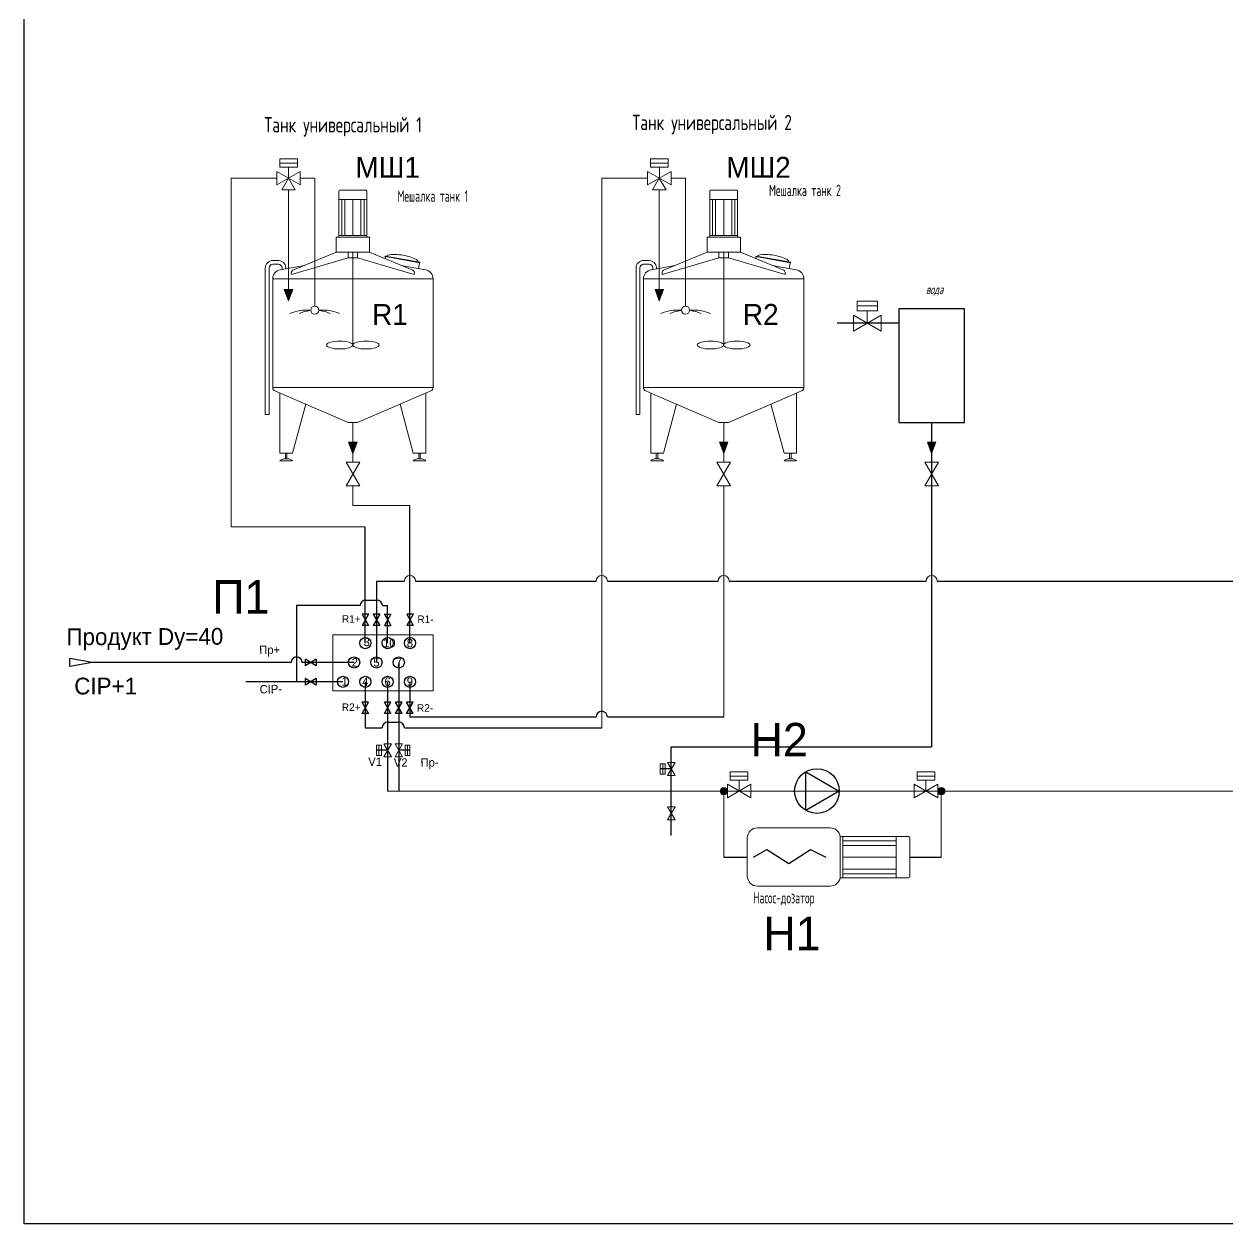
# Model space of a CAD drawing. Header units: millimetres. Extents: x -17002 to 53222, y -9739 to 11750.
# Drawn here: x -6496 to 4288, y -9739 to 1006 of the extents above; entities that cross this region are included whole.
import ezdxf

# ---------------------------------------------------------------- set-up
doc = ezdxf.new("R2010")
doc.units = ezdxf.units.MM
for name, color, linetype in [('CIP 1', 3, 'Continuous'), ('CIP 2', 4, 'Continuous'), ('CIP2', 4, 'Continuous')]:
    doc.layers.add(name, color=color, linetype=linetype)
doc.layers.add('Продукт', color=33, linetype='Continuous', lineweight=30)
doc.styles.add('34', font='gost-uw.shx', dxfattribs={"width": 0.7, "oblique": 15, "height": 3.5})

msp = doc.modelspace()

# ---------------------------------------------------------------- hatches: boundary and pattern name
at = {"lineweight": 13}
for points in [[(-4165.028, -1370.438), (-4088.787, -1370.437), (-4126.911, -1472.037)], [(-843.418, -1370.438), (-767.177, -1370.437), (-805.301, -1472.037)], [(-3588.53, -2739.807), (-3512.289, -2739.806), (-3550.413, -2841.407)], [(-266.92, -2739.759), (-190.68, -2739.758), (-228.803, -2841.359)], [(1595.957, -2739.759), (1672.198, -2739.758), (1634.074, -2841.359)]]:
    msp.add_hatch(color=7, dxfattribs=at).paths.add_polyline_path(points)
h = msp.add_hatch(color=7, dxfattribs=at)
edge = h.paths.add_edge_path()
edge.add_arc((-228.612, -5863.167), 32.675, 180, 185)
edge.add_spline(control_points=[(-261.163, -5866.014), (-239.491, -5866.014), (-217.788, -5866.014), (-196.061, -5866.014)], knot_values=[0.461903869, 0.461903869, 0.461903869, 0.461903869, 0.471493028, 0.471493028, 0.471493028, 0.471493028], degree=3, periodic=0)
edge.add_arc((-228.612, -5863.167), 32.675, 355, 360)
edge.add_arc((-228.612, -5863.167), 32.675, 0, 180)
edge = h.paths.add_edge_path()
edge.add_spline(control_points=[(-196.061, -5866.014), (-217.788, -5866.014), (-239.491, -5866.014), (-261.163, -5866.014)], knot_values=[0.461903869, 0.461903869, 0.461903869, 0.461903869, 0.471493028, 0.471493028, 0.471493028, 0.471493028], degree=3, periodic=0)
edge.add_arc((-228.612, -5863.167), 32.675, 185, 355)
h = msp.add_hatch(color=7, dxfattribs=at)
edge = h.paths.add_edge_path()
edge.add_arc((1720.855, -5863.172), 32.675, 180, 185)
edge.add_spline(control_points=[(1688.304, -5866.02), (1709.976, -5866.02), (1731.679, -5866.02), (1753.406, -5866.02)], knot_values=[0.461903869, 0.461903869, 0.461903869, 0.461903869, 0.471493028, 0.471493028, 0.471493028, 0.471493028], degree=3, periodic=0)
edge.add_arc((1720.855, -5863.172), 32.675, 355, 360)
edge.add_arc((1720.855, -5863.172), 32.675, 0, 180)
edge = h.paths.add_edge_path()
edge.add_spline(control_points=[(1753.406, -5866.02), (1731.679, -5866.02), (1709.976, -5866.02), (1688.304, -5866.02)], knot_values=[0.461903869, 0.461903869, 0.461903869, 0.461903869, 0.471493028, 0.471493028, 0.471493028, 0.471493028], degree=3, periodic=0)
edge.add_arc((1720.855, -5863.172), 32.675, 185, 355)

# ---------------------------------------------------------------- linework, layer by layer
at = {"color": 7, "lineweight": 13}
for p, q in [((-4205.507, -276.465), (-4205.507, -201.928)), ((-4047.589, -201.928), (-4205.507, -201.928)), ((-4047.589, -276.465), (-4047.589, -201.928)), ((-883.897, -276.465), (-883.897, -201.928)), ((-725.979, -201.928), (-883.897, -201.928)), ((-725.979, -276.465), (-725.979, -201.928)), ((-4021.269, -313.37), (-4231.826, -434.935)), ((-4021.269, -434.935), (-4231.826, -313.37)), ((-4231.826, -434.935), (-4231.826, -313.37)), ((-4047.589, -239.197), (-4205.507, -239.197)), ((-4047.589, -276.465), (-4205.507, -276.465)), ((-4126.548, -374.152), (-4126.548, -276.465)), ((-4021.269, -434.935), (-4021.269, -313.37)), ((-699.659, -313.37), (-910.216, -434.935)), ((-699.659, -434.935), (-910.216, -313.37)), ((-910.216, -434.935), (-910.216, -313.37)), ((-725.979, -239.197), (-883.897, -239.197)), ((-725.979, -276.465), (-883.897, -276.465)), ((-804.938, -374.152), (-804.938, -276.465)), ((-699.659, -434.935), (-699.659, -313.37)), ((-4231.826, -374.152), (-4642.146, -374.152)), ((-4642.146, -374.152), (-4642.146, -3495.481)), ((-4187.69, -479.638), (-4126.907, -374.36)), ((-4066.125, -479.638), (-4126.907, -374.36)), ((-3892.047, -374.152), (-4019.879, -374.152)), ((-3892.047, -1519.648), (-3892.047, -374.152)), ((-910.216, -374.152), (-1320.536, -374.152)), ((-1320.536, -374.152), (-1320.536, -3495.481)), ((-866.08, -479.638), (-805.298, -374.36)), ((-744.515, -479.638), (-805.298, -374.36)), ((-570.438, -374.152), (-698.269, -374.152)), ((-570.438, -1519.648), (-570.438, -374.152)), ((-4066.125, -479.638), (-4187.69, -479.638)), ((-4126.907, -1370.437), (-4126.907, -479.638)), ((-3675.08, -489.464), (-3675.08, -903.62)), ((-3668.128, -482.512), (-3432.692, -482.512)), ((-3425.74, -489.464), (-3425.74, -903.62)), ((-744.515, -479.638), (-866.08, -479.638)), ((-805.298, -1370.437), (-805.298, -479.638)), ((-353.47, -489.464), (-353.47, -903.62)), ((-346.518, -482.512), (-111.082, -482.512)), ((-104.13, -489.464), (-104.13, -903.62)), ((-3675.08, -565.625), (-3425.74, -565.625)), ((-3650.146, -886.997), (-3650.146, -565.625)), ((-3622.441, -886.997), (-3622.441, -565.625)), ((-3550.41, -565.625), (-3550.41, -886.997)), ((-3478.378, -886.997), (-3478.378, -565.625)), ((-3450.674, -886.997), (-3450.674, -565.625)), ((-353.47, -565.625), (-104.13, -565.625)), ((-328.536, -886.997), (-328.536, -565.625)), ((-300.832, -886.997), (-300.832, -565.625)), ((-228.8, -565.625), (-228.8, -886.997)), ((-156.768, -886.997), (-156.768, -565.625)), ((-129.064, -886.997), (-129.064, -565.625)), ((-3699.783, -1037.319), (-3699.783, -903.62)), ((-3699.783, -903.62), (-3550.41, -903.62)), ((-3675.08, -886.997), (-3425.74, -886.997)), ((-3401.036, -903.62), (-3550.41, -903.62)), ((-3401.036, -1037.319), (-3401.036, -903.62)), ((-378.173, -1037.319), (-378.173, -903.62)), ((-378.173, -903.62), (-228.8, -903.62)), ((-353.47, -886.997), (-104.13, -886.997)), ((-79.426, -903.62), (-228.8, -903.62)), ((-79.426, -1037.319), (-79.426, -903.62)), ((-4088.071, -1199.446), (-3699.783, -1037.319)), ((-3699.783, -1037.319), (-3592.358, -1037.319)), ((-3592.358, -1037.319), (-3550.41, -1037.319)), ((-3592.358, -1037.319), (-3592.358, -1086.914)), ((-3508.462, -1037.319), (-3550.41, -1037.319)), ((-3550.41, -1037.319), (-3550.41, -1868.329)), ((-3401.036, -1037.319), (-3508.462, -1037.319)), ((-3508.462, -1037.319), (-3508.462, -1086.914)), ((-3012.749, -1199.446), (-3401.036, -1037.319)), ((-3262.746, -1076.175), (-3262.012, -1072.057)), ((-3262.746, -1076.175), (-3258.964, -1076.849)), ((-3258.964, -1076.849), (-3262.249, -1095.269)), ((-3262.012, -1072.057), (-3258.23, -1072.731)), ((-3258.964, -1076.849), (-2950.846, -1131.801)), ((-3258.23, -1072.731), (-2950.111, -1127.683)), ((-766.461, -1199.446), (-378.173, -1037.319)), ((-378.173, -1037.319), (-270.748, -1037.319)), ((-270.748, -1037.319), (-228.8, -1037.319)), ((-270.748, -1037.319), (-270.748, -1086.914)), ((-186.852, -1037.319), (-228.8, -1037.319)), ((-228.8, -1037.319), (-228.8, -1868.329)), ((-79.426, -1037.319), (-186.852, -1037.319)), ((-186.852, -1037.319), (-186.852, -1086.914)), ((308.861, -1199.446), (-79.426, -1037.319)), ((58.864, -1076.175), (59.598, -1072.057)), ((58.864, -1076.175), (62.645, -1076.849)), ((62.645, -1076.849), (59.36, -1095.269)), ((59.598, -1072.057), (63.38, -1072.731)), ((62.645, -1076.849), (370.764, -1131.801)), ((63.38, -1072.731), (371.499, -1127.683)), ((-4335.357, -1178.402), (-4335.357, -2491.54)), ((-4301.104, -1178.402), (-4301.104, -2491.54)), ((-4268.307, -1111.352), (-4217.7, -1111.352)), ((-4268.307, -1145.604), (-4217.7, -1145.604)), ((-4200.894, -1194.215), (-3983.914, -1155.956)), ((-4184.902, -1178.402), (-4184.902, -1191.395)), ((-4150.785, -1185.379), (-4150.785, -1174.15)), ((-4100.362, -1235.707), (-3592.358, -1086.914)), ((-3592.358, -1086.914), (-3508.462, -1086.914)), ((-3000.458, -1235.707), (-3508.462, -1086.914)), ((-2899.926, -1194.215), (-3116.906, -1155.956)), ((-2954.627, -1131.126), (-2963.86, -1182.897)), ((-2950.111, -1127.683), (-2950.846, -1131.801)), ((-1013.747, -1178.402), (-1013.747, -2491.54)), ((-979.494, -1178.402), (-979.494, -2491.54)), ((-946.697, -1111.352), (-896.09, -1111.352)), ((-946.697, -1145.604), (-896.09, -1145.604)), ((-879.284, -1194.215), (-662.304, -1155.956)), ((-863.292, -1178.402), (-863.292, -1191.395)), ((-829.175, -1185.379), (-829.175, -1174.15)), ((-778.752, -1235.707), (-270.748, -1086.914)), ((-270.748, -1086.914), (-186.852, -1086.914)), ((321.152, -1235.707), (-186.852, -1086.914)), ((421.684, -1194.215), (204.704, -1155.956)), ((366.982, -1131.126), (357.749, -1182.897)), ((371.499, -1127.683), (370.764, -1131.801)), ((-4268.649, -1274.963), (-2832.171, -1274.963)), ((-4268.649, -1274.963), (-4268.649, -2249.162)), ((-4100.362, -1235.707), (-4101.978, -1223.693)), ((-3000.458, -1235.707), (-2998.841, -1223.693)), ((-2832.171, -1274.963), (-2832.171, -2249.162)), ((-947.039, -1274.963), (489.439, -1274.963)), ((-947.039, -1274.963), (-947.039, -2249.162)), ((-778.752, -1235.707), (-780.368, -1223.693)), ((321.152, -1235.707), (322.768, -1223.693)), ((489.439, -1274.963), (489.439, -2249.162)), ((-4088.787, -1370.437), (-4165.028, -1370.438)), ((-4165.028, -1370.438), (-4126.919, -1472.014)), ((-4165.028, -1370.438), (-4126.911, -1472.037)), ((-4126.911, -1472.037), (-4088.787, -1370.437)), ((-4088.787, -1370.437), (-4126.892, -1472.014)), ((-767.177, -1370.437), (-843.418, -1370.438)), ((-843.418, -1370.438), (-805.309, -1472.014)), ((-843.418, -1370.438), (-805.301, -1472.037)), ((-805.301, -1472.037), (-767.177, -1370.437)), ((-767.177, -1370.437), (-805.283, -1472.014)), ((967.43, -1561.071), (967.43, -1475.536)), ((1148.648, -1475.536), (967.43, -1475.536)), ((967.43, -1561.071), (967.43, -1475.536)), ((1148.648, -1561.071), (1148.648, -1475.536)), ((1182.475, -1744.286), (933.603, -1602.057)), ((1182.475, -1602.057), (933.603, -1744.286)), ((933.603, -1602.057), (933.603, -1744.286)), ((1148.648, -1518.303), (967.43, -1518.303)), ((1148.648, -1561.071), (967.43, -1561.071)), ((1058.039, -1673.172), (1058.039, -1561.071)), ((1182.475, -1602.057), (1182.475, -1744.286)), ((-4268.649, -2249.162), (-2832.171, -2249.162)), ((-947.039, -2249.162), (489.439, -2249.162)), ((-4248.806, -2279.293), (-4139.331, -2326.361)), ((-4203.99, -2298.561), (-4203.99, -2838.35)), ((-3592.358, -2561.531), (-4139.331, -2326.361)), ((-3508.462, -2561.531), (-2961.488, -2326.361)), ((-2852.013, -2279.293), (-2961.488, -2326.361)), ((-2896.83, -2298.561), (-2896.83, -2838.35)), ((-927.196, -2279.293), (-817.721, -2326.361)), ((-882.38, -2298.561), (-882.38, -2838.35)), ((-270.748, -2561.531), (-817.721, -2326.361)), ((-186.852, -2561.531), (360.121, -2326.361)), ((469.596, -2279.293), (360.121, -2326.361)), ((424.78, -2298.561), (424.78, -2838.35)), ((-4090.989, -2838.35), (-3972.968, -2397.889)), ((-3009.831, -2838.35), (-3127.852, -2397.889)), ((-769.379, -2838.35), (-651.358, -2397.889)), ((311.779, -2838.35), (193.758, -2397.889)), ((-4335.357, -2491.54), (-4301.104, -2491.54)), ((-3592.358, -2561.531), (-3508.462, -2561.531)), ((-3550.41, -2561.531), (-3550.41, -2917.986)), ((-1013.747, -2491.54), (-979.494, -2491.54)), ((-270.748, -2561.531), (-186.852, -2561.531)), ((-228.8, -2561.531), (-228.8, -2917.986)), ((-3512.289, -2739.806), (-3588.53, -2739.807)), ((-3588.53, -2739.807), (-3550.422, -2841.384)), ((-3588.53, -2739.807), (-3550.413, -2841.407)), ((-3550.413, -2841.407), (-3512.289, -2739.806)), ((-3512.289, -2739.806), (-3550.395, -2841.384)), ((-190.68, -2739.758), (-266.92, -2739.759)), ((-266.92, -2739.759), (-228.812, -2841.336)), ((-266.92, -2739.759), (-228.803, -2841.359)), ((-228.803, -2841.359), (-190.68, -2739.758)), ((-190.68, -2739.758), (-228.785, -2841.336)), ((1672.198, -2739.758), (1595.957, -2739.759)), ((1595.957, -2739.759), (1634.066, -2841.336)), ((1595.957, -2739.759), (1634.074, -2841.359)), ((1634.074, -2841.359), (1672.198, -2739.758)), ((1672.198, -2739.758), (1634.093, -2841.336)), ((-4203.99, -2838.35), (-4090.989, -2838.35)), ((-4203.99, -2905.838), (-4090.989, -2905.838)), ((-4153.851, -2838.35), (-4153.851, -2886.975)), ((-4141.127, -2838.35), (-4153.851, -2838.35)), ((-4141.127, -2838.35), (-4141.127, -2886.975)), ((-2896.83, -2838.35), (-3009.831, -2838.35)), ((-2896.83, -2905.838), (-3009.831, -2905.838)), ((-2959.692, -2838.35), (-2959.692, -2886.975)), ((-2946.968, -2838.35), (-2946.968, -2886.975)), ((-882.38, -2838.35), (-769.379, -2838.35)), ((-882.38, -2905.838), (-769.379, -2905.838)), ((-832.242, -2838.35), (-832.242, -2886.975)), ((-819.518, -2838.35), (-832.242, -2838.35)), ((-819.518, -2838.35), (-819.518, -2886.975)), ((424.78, -2838.35), (311.779, -2838.35)), ((424.78, -2905.838), (311.779, -2905.838)), ((361.918, -2838.35), (361.918, -2886.975)), ((374.642, -2838.35), (374.642, -2886.975)), ((-3489.627, -3128.542), (-3611.192, -2917.986)), ((-3611.192, -3128.542), (-3489.627, -2917.986)), ((-3611.192, -2917.986), (-3489.627, -2917.986)), ((-168.017, -3128.542), (-289.583, -2917.986)), ((-289.583, -3128.542), (-168.017, -2917.986)), ((-289.583, -2917.986), (-168.017, -2917.986)), ((1694.86, -3128.542), (1573.295, -2917.986)), ((1573.295, -3128.542), (1694.86, -2917.986)), ((1573.295, -2917.986), (1694.86, -2917.986)), ((-3611.192, -3128.542), (-3489.627, -3128.542)), ((-3550.222, -3128.542), (-3550.222, -3305.818)), ((-289.583, -3128.542), (-168.017, -3128.542)), ((-228.612, -3128.542), (-228.612, -5198.445)), ((1573.295, -3128.542), (1694.86, -3128.542)), ((-3550.222, -3305.818), (-3039.205, -3305.818)), ((-4642.146, -3495.481), (-3439.205, -3495.481)), ((-1320.536, -5296.211), (-1320.536, -3495.481)), ((-3295.255, -5452.444), (-3338.023, -5452.444)), ((-3338.023, -5452.444), (-3338.023, -5543.053)), ((-3316.639, -5452.444), (-3316.639, -5543.053)), ((-3295.255, -5452.444), (-3295.255, -5543.053)), ((-3205.437, -5555.382), (-3272.973, -5438.406)), ((-3272.973, -5555.382), (-3205.437, -5438.406)), ((-3272.973, -5438.406), (-3205.437, -5438.406)), ((-3105.437, -5555.382), (-3172.973, -5438.406)), ((-3172.973, -5555.382), (-3105.437, -5438.406)), ((-3172.973, -5438.406), (-3105.437, -5438.406)), ((-3040.387, -5452.444), (-3083.155, -5452.444)), ((-3083.155, -5452.444), (-3083.155, -5543.053)), ((-3061.771, -5452.444), (-3061.771, -5543.053)), ((-3040.387, -5452.444), (-3040.387, -5543.053)), ((-3295.255, -5543.053), (-3338.023, -5543.053)), ((-3272.973, -5555.382), (-3205.437, -5555.382)), ((-3172.973, -5555.382), (-3105.437, -5555.382)), ((-3040.387, -5543.053), (-3083.155, -5543.053)), ((-664.117, -5723.133), (-731.653, -5606.157)), ((-731.653, -5723.133), (-664.117, -5606.157)), ((-731.653, -5606.157), (-664.117, -5606.157)), ((-753.935, -5620.195), (-796.703, -5620.195)), ((-796.703, -5620.195), (-796.703, -5710.804)), ((-753.935, -5710.804), (-796.703, -5710.804)), ((-775.319, -5620.195), (-775.319, -5710.804)), ((-753.935, -5620.195), (-753.935, -5710.804)), ((-169.395, -5765.154), (-169.395, -5690.617)), ((-11.477, -5690.617), (-169.395, -5690.617)), ((-11.477, -5765.154), (-11.477, -5690.617)), ((1503.944, -5765.154), (1503.944, -5690.617)), ((1661.862, -5690.617), (1503.944, -5690.617)), ((1661.862, -5765.154), (1661.862, -5690.617)), ((-731.653, -5723.133), (-664.117, -5723.133)), ((14.842, -5802.059), (-195.715, -5923.624)), ((14.842, -5923.624), (-195.715, -5802.059)), ((-195.715, -5923.624), (-195.715, -5802.059)), ((-11.477, -5727.885), (-169.395, -5727.885)), ((-11.477, -5765.154), (-169.395, -5765.154)), ((-90.436, -5862.841), (-90.436, -5765.154)), ((14.842, -5923.624), (14.842, -5802.059)), ((1688.182, -5802.059), (1477.625, -5923.624)), ((1688.182, -5923.624), (1477.625, -5802.059)), ((1477.625, -5923.624), (1477.625, -5802.059)), ((1661.862, -5727.885), (1503.944, -5727.885)), ((1661.862, -5765.154), (1503.944, -5765.154)), ((1582.903, -5862.841), (1582.903, -5765.154)), ((1688.182, -5923.624), (1688.182, -5802.059)), ((-3239.205, -5862.841), (845.966, -5862.841)), ((-228.612, -5862.841), (379.301, -5862.841)), ((-228.612, -6455.599), (-228.612, -5862.841)), ((1078.55, -5862.841), (794.671, -5862.841)), ((2108.836, -5862.841), (845.966, -5862.841)), ((1720.855, -6455.604), (1720.855, -5862.846)), ((3173.193, -5862.841), (2108.836, -5862.841)), ((-664.117, -6119.525), (-731.653, -6002.549)), ((-731.653, -6119.525), (-664.117, -6002.549)), ((-731.653, -6002.549), (-664.117, -6002.549)), ((-731.653, -6119.525), (-664.117, -6119.525)), ((724.854, -6192.129), (73.385, -6192.129)), ((-17.014, -6282.528), (-17.014, -6453.133)), ((815.252, -6271.113), (815.252, -6640.197)), ((1428.115, -6271.113), (815.252, -6271.113)), ((839.85, -6271.113), (839.85, -6640.084)), ((839.85, -6308.01), (1315.412, -6308.01)), ((839.85, -6349.007), (1315.412, -6349.007)), ((1315.412, -6271.113), (1315.412, -6640.084)), ((1438.402, -6281.401), (1438.402, -6629.796)), ((-17.014, -6623.738), (-17.014, -6453.133)), ((1315.412, -6455.599), (839.85, -6455.599)), ((839.85, -6562.19), (1315.412, -6562.19)), ((1428.115, -6640.084), (815.252, -6640.084)), ((839.85, -6603.187), (1315.412, -6603.187)), ((724.854, -6714.137), (73.385, -6714.137)), ((653.366, -6714.137), (144.873, -6714.137))]:
    msp.add_line(p, q, dxfattribs=at)
for p, q in [((1340.362, -1673.172), (787.908, -1673.172)), ((1634.078, -2562.117), (1634.078, -5466.45)), ((-697.885, -5862.841), (-697.885, -5466.45)), ((-697.885, -5466.45), (1634.078, -5466.45)), ((-697.885, -6259.232), (-697.885, -5862.841))]:
    msp.add_line(p, q)
at = {"linetype": 'Continuous'}
for p, q in [((-3339.205, -3981.704), (-3089.205, -3981.704)), ((-2989.205, -3981.704), (-1370.536, -3981.704)), ((-1270.536, -3981.704), (-278.612, -3981.704)), ((-178.612, -3981.704), (1584.078, -3981.704)), ((1684.078, -3981.704), (4934.312, -3981.704)), ((-3239.205, -5496.894), (-3338.023, -5496.894)), ((-3040.387, -5496.894), (-3139.205, -5496.894)), ((-697.885, -5664.645), (-796.703, -5664.645))]:
    msp.add_line(p, q, dxfattribs=at)
at = {"color": 7}
for p, q in [((-228.612, -6455.599), (-17.014, -6455.599)), ((39.682, -6454.632), (156.709, -6387.066)), ((156.709, -6387.066), (355.273, -6511.652)), ((355.273, -6511.652), (549.351, -6387.28)), ((549.351, -6387.28), (687.122, -6455.831)), ((1438.402, -6455.599), (1720.855, -6455.604))]:
    msp.add_line(p, q, dxfattribs=at)
at = {"linetype": 'Continuous'}
msp.add_lwpolyline([(53221.737, -9738.927), (-6495.904, -9738.927), (-6495.904, 11749.982), (53221.737, 11749.982)], close=True, dxfattribs=at)
msp.add_lwpolyline([(1340.362, -2562.117), (1927.794, -2562.117), (1927.794, -1544.655), (1340.362, -1544.655)], close=True)
at = {"linetype": 'Continuous', "lineweight": 15}
msp.add_lwpolyline([(-3731.305, -4965.084), (-2831.305, -4965.084), (-2831.305, -4465.084), (-3731.305, -4465.084)], close=True, dxfattribs=at)
at = {"color": 7, "lineweight": 13}
for centre, radius in [((-3891.995, -1556.06), 36.413), ((-570.385, -1556.06), 36.413), ((-228.612, -5863.167), 32.675), ((1720.855, -5863.172), 32.675)]:
    msp.add_circle(centre, radius, dxfattribs=at)
for centre, radius, start, end in [((-3668.128, -489.464), 6.952, 90, 180), ((-3432.692, -489.464), 6.952, 0, 90), ((-346.518, -489.464), 6.952, 90, 180), ((-111.082, -489.464), 6.952, 0, 90), ((-4268.307, -1178.402), 67.05, 90, 180), ((-4268.307, -1178.402), 32.797, 90, 180), ((-4217.7, -1178.402), 67.05, 3.6356548, 90), ((-4217.7, -1178.402), 32.797, 0, 90), ((-946.697, -1178.402), 67.05, 90, 180), ((-946.697, -1178.402), 32.797, 90, 180), ((-896.09, -1178.402), 67.05, 3.6356548, 90), ((-896.09, -1178.402), 32.797, 0, 90), ((-4186.656, -1274.963), 81.993, 100, 180), ((-4079.225, -1220.631), 22.958, 112.6626154, 187.6626154), ((-3021.595, -1220.631), 22.958, 352.3373846, 67.3373846), ((-2914.164, -1274.963), 81.993, 0, 80), ((-865.046, -1274.963), 81.993, 100, 180), ((-757.615, -1220.631), 22.958, 112.6626154, 187.6626154), ((300.015, -1220.631), 22.958, 352.3373846, 67.3373846), ((407.446, -1274.963), 81.993, 0, 80), ((-3960.173, -1941.265), 386.386, 86.2709748, 113.466766), ((-3902.283, -1874.671), 315.873, 96.0366586, 114.0248214), ((-3823.817, -1941.265), 386.386, 66.533234, 93.7290252), ((-3881.708, -1874.671), 315.873, 65.9751786, 83.9633414), ((-638.563, -1941.265), 386.386, 86.2709748, 113.466766), ((-580.673, -1874.671), 315.873, 96.0366586, 114.0248214), ((-502.207, -1941.265), 386.386, 66.533234, 93.7290252), ((-560.098, -1874.671), 315.873, 65.9751786, 83.9633414), ((-4235.852, -2249.162), 32.797, 180, 246.7348513), ((-2864.968, -2249.162), 32.797, 293.2651487, 0), ((-914.242, -2249.162), 32.797, 180, 246.7348513), ((456.642, -2249.162), 32.797, 293.2651487, 0), ((73.385, -6282.528), 90.399, 90, 180), ((724.204, -6284.096), 91.969, 8.1152773, 89.5952999), ((1428.115, -6281.401), 10.287, 0, 90), ((73.385, -6623.738), 90.399, 180, 270), ((723.667, -6620.455), 93.689, 270.7259106, 347.8357549), ((1428.115, -6629.796), 10.287, 270, 0)]:
    msp.add_arc(centre, radius, start, end, dxfattribs=at)
at = {"linetype": 'Continuous', "lineweight": 15}
for centre in [(-3039.205, -3981.704), (-1320.536, -3981.704), (-228.612, -3981.704), (1634.078, -3981.704)]:
    msp.add_arc(centre, 50, 0, 180, dxfattribs=at)
at = {"color": 7, "lineweight": 13}
for centre, major_axis, ratio, start_param, end_param in [((-3106.506, -1099.791), (140.7, -25.093), 0.249838981, 0, 3.141592654), ((215.104, -1099.791), (140.7, -25.093), 0.249838981, 0, 3.141592654), ((-3668.447, -1868.329), (-118.037, 0), 0.301258929, 3.141592654, 6.283185307), ((-3432.373, -1868.329), (-118.037, 0), 0.301258929, 3.141592654, 6.283185307), ((-346.837, -1868.329), (-118.037, 0), 0.301258929, 3.141592654, 6.283185307), ((-110.763, -1868.329), (-118.037, 0), 0.301258929, 3.141592654, 6.283185307), ((-4147.489, -2905.838), (-56.501, 0), 0.335996959, 3.141592654, 6.283185307), ((-825.88, -2905.838), (-56.501, 0), 0.335996959, 3.141592654, 6.283185307)]:
    msp.add_ellipse(centre, major_axis=major_axis, ratio=ratio, start_param=start_param, end_param=end_param, dxfattribs=at)
at = {"color": 7, "lineweight": 13, "extrusion": (0, 0, -1)}
for centre, major_axis, ratio in [((-3668.447, -1868.329), (-118.037, 0), 0.301258929), ((-3432.373, -1868.329), (-118.037, 0), 0.301258929), ((-346.837, -1868.329), (-118.037, 0), 0.301258929), ((-110.763, -1868.329), (-118.037, 0), 0.301258929), ((-2953.33, -2905.838), (56.501, 0), 0.335996959), ((368.28, -2905.838), (56.501, 0), 0.335996959)]:
    msp.add_ellipse(centre, major_axis=major_axis, ratio=ratio, start_param=3.141592654, end_param=6.283185307, dxfattribs=at)
at = {"lineweight": 13}
msp.add_open_spline([(5635.231, -5862.841), (3677.185, -5862.841), (3173.193, -5862.841), (3173.193, -5862.841)], degree=3, dxfattribs=at)
at = {"layer": 'CIP 1', "color": 3}
msp.add_line((-3339.205, -3981.704), (-3339.205, -4711.307), dxfattribs=at)
at = {"layer": 'CIP 1', "linetype": 'Continuous', "lineweight": 30}
for p, q in [((-3486.101, -4202.396), (-4054.138, -4202.396)), ((-4054.138, -4202.396), (-4054.138, -4884.512)), ((-3436.101, -4152.396), (-3336.101, -4152.396)), ((-3286.101, -4202.396), (-3239.205, -4202.396))]:
    msp.add_line(p, q, dxfattribs=at)
at = {"layer": 'CIP 1', "lineweight": 30}
for p, q in [((-3239.205, -4538.102), (-3239.205, -4202.396)), ((-3639.205, -4884.512), (-4508.465, -4884.512))]:
    msp.add_line(p, q, dxfattribs=at)
at = {"layer": 'CIP 1', "color": 7}
msp.add_circle((-3639.205, -4884.512), 50, dxfattribs=at)
msp.add_circle((-3639.205, -4884.512), 50, dxfattribs=at)
msp.add_circle((-3639.205, -4884.512), 50, dxfattribs=at)
at = {"layer": 'CIP 1', "linetype": 'Continuous', "lineweight": 30}
for centre, start, end in [((-3436.101, -4202.396), 90, 180), ((-3336.101, -4202.396), 0, 90)]:
    msp.add_arc(centre, 50, start, end, dxfattribs=at)
at = {"layer": 'CIP 2', "color": 7}
msp.add_lwpolyline([(507.077, -5689.636), (807.077, -5862.841), (507.077, -6036.046)], close=True, dxfattribs=at)
msp.add_circle((607.077, -5862.841), 200, dxfattribs=at)
at = {"layer": 'Продукт'}
for p, q in [((-3039.205, -4538.102), (-3039.205, -3305.818)), ((-3439.205, -4538.102), (-3439.205, -3495.481)), ((-4104.138, -4711.307), (-5886.091, -4711.307)), ((-3539.205, -4711.307), (-4004.138, -4711.307)), ((-3139.205, -4711.307), (-3139.205, -5862.841)), ((-3439.205, -4884.512), (-3439.205, -5296.211)), ((-3439.205, -4884.512), (-3439.205, -5198.445)), ((-3239.205, -4884.512), (-3239.205, -5862.841)), ((-3039.814, -4884.512), (-3039.814, -5198.445)), ((-3039.814, -5198.445), (-1370.536, -5198.445)), ((-1270.536, -5198.445), (-228.612, -5198.445)), ((-3439.205, -5296.211), (-3289.205, -5296.211)), ((-3089.205, -5296.211), (-1320.536, -5296.211))]:
    msp.add_line(p, q, dxfattribs=at)
at = {"layer": 'Продукт', "color": 7}
for p, q in [((-3410.337, -4279.095), (-3468.072, -4279.095)), ((-3468.072, -4279.095), (-3410.337, -4379.095)), ((-3410.337, -4279.095), (-3468.072, -4379.095)), ((-3408.785, -4279.518), (-3466.52, -4279.518)), ((-3310.337, -4279.095), (-3368.072, -4279.095)), ((-3368.072, -4279.095), (-3310.337, -4379.095)), ((-3310.337, -4279.095), (-3368.072, -4379.095)), ((-3308.785, -4279.518), (-3366.52, -4279.518)), ((-3269.625, -4279.68), (-3211.89, -4279.68)), ((-3268.072, -4279.256), (-3210.337, -4279.256)), ((-3210.337, -4279.256), (-3268.072, -4379.256)), ((-3268.072, -4279.256), (-3210.337, -4379.256)), ((-3010.337, -4279.095), (-3068.072, -4279.095)), ((-3068.072, -4279.095), (-3010.337, -4379.095)), ((-3010.337, -4279.095), (-3068.072, -4379.095)), ((-3008.785, -4279.518), (-3066.52, -4279.518)), ((-3410.337, -4379.095), (-3468.072, -4379.095)), ((-3310.337, -4379.095), (-3368.072, -4379.095)), ((-3268.072, -4379.256), (-3210.337, -4379.256)), ((-3010.337, -4379.095), (-3068.072, -4379.095)), ((-6085.699, -4747.871), (-6085.699, -4674.743)), ((-5886.091, -4711.307), (-6085.699, -4674.743)), ((-5886.091, -4711.307), (-6085.699, -4747.871)), ((-3978.894, -4682.439), (-3978.894, -4740.174)), ((-3878.894, -4740.174), (-3978.894, -4682.439)), ((-3878.894, -4682.439), (-3978.894, -4740.174)), ((-3879.318, -4680.887), (-3879.318, -4738.622)), ((-3878.894, -4682.439), (-3878.894, -4740.174)), ((-3978.894, -4855.644), (-3978.894, -4913.379)), ((-3878.894, -4913.379), (-3978.894, -4855.644)), ((-3878.894, -4855.644), (-3978.894, -4913.379)), ((-3879.318, -4854.092), (-3879.318, -4911.827)), ((-3878.894, -4855.644), (-3878.894, -4913.379)), ((-3410.337, -5067.475), (-3468.072, -5067.475)), ((-3468.072, -5167.475), (-3410.337, -5067.475)), ((-3410.337, -5167.475), (-3468.072, -5067.475)), ((-3210.337, -5067.475), (-3268.072, -5067.475)), ((-3268.072, -5167.475), (-3210.337, -5067.475)), ((-3210.337, -5167.475), (-3268.072, -5067.475)), ((-3110.337, -5067.475), (-3168.072, -5067.475)), ((-3168.072, -5167.475), (-3110.337, -5067.475)), ((-3110.337, -5167.475), (-3168.072, -5067.475)), ((-3010.946, -5067.475), (-3068.681, -5067.475)), ((-3068.681, -5167.475), (-3010.946, -5067.475)), ((-3010.946, -5167.475), (-3068.681, -5067.475)), ((-3410.337, -5167.475), (-3468.072, -5167.475)), ((-3408.785, -5167.051), (-3466.52, -5167.051)), ((-3210.337, -5167.475), (-3268.072, -5167.475)), ((-3208.785, -5167.051), (-3266.52, -5167.051)), ((-3110.337, -5167.475), (-3168.072, -5167.475)), ((-3108.785, -5167.051), (-3166.52, -5167.051)), ((-3010.946, -5167.475), (-3068.681, -5167.475)), ((-3009.394, -5167.051), (-3067.129, -5167.051))]:
    msp.add_line(p, q, dxfattribs=at)
at = {"layer": 'Продукт', "linetype": 'Continuous', "lineweight": 30}
msp.add_line((-3239.205, -5246.211), (-3139.205, -5246.211), dxfattribs=at)
at = {"layer": 'Продукт', "color": 7}
for centre in [(-3439.205, -4538.102), (-3239.205, -4538.102), (-3039.205, -4538.102), (-3539.205, -4711.307), (-3339.205, -4711.307), (-3139.205, -4711.307), (-3439.205, -4884.512), (-3239.205, -4884.512), (-3039.205, -4884.512)]:
    msp.add_circle(centre, 50, dxfattribs=at)
at = {"layer": 'Продукт', "linetype": 'Continuous', "lineweight": 30}
for centre, start, end in [((-4054.138, -4711.307), 0, 180), ((-1320.536, -5198.445), 0, 180), ((-3239.205, -5296.211), 90, 180), ((-3139.205, -5296.211), 0, 90)]:
    msp.add_arc(centre, 50, start, end, dxfattribs=at)

# ---------------------------------------------------------------- texts
at = {"color": 7, "lineweight": 13, "style": '34'}
for s, height, oblique, width, p in [('Танк универсальный 1', 136.65569, 359.9999985, 0.9, (-4343.166, 35.776)), ('Танк универсальный 2', 136.65569, 359.9999985, 0.9, (-1046.41, 56.468)), ('вода', 82.3997, 15, 0.8, (1581.876, -1412.935))]:
    msp.add_text(s, height=height, dxfattribs=dict(at, oblique=oblique, width=width)).set_placement(p)
at = {"linetype": 'Continuous', "lineweight": 30}
for s, p in [('МШ1', (-3527.6, -370.984)), ('МШ2', (-205.99, -370.984)), ('R1', (-3378.582, -1688.147)), ('R2', (-56.972, -1688.147))]:
    msp.add_text(s, height=187.5, dxfattribs=at).set_placement(p)
at = {"color": 7, "lineweight": 13, "style": '34', "width": 0.7774}
for s, p in [('Мешалка танк 1', (-3151.154, -585.179)), ('Мешалка танк 2', (177.272, -534.079)), ('Насос-дозатор', (36.067, -6868.934))]:
    msp.add_text(s, height=100.98, dxfattribs=at).set_placement(p)
at = {"color": 3, "lineweight": 30}
msp.add_text('П1', height=300, dxfattribs=at).set_placement((-4809.589, -4273.103))
at = {"color": 7}
for s, p in [('R1+', (-3648.478, -4355.133)), ('R1-', (-2972.991, -4357.832)), ('R2+', (-3649.646, -5145.598)), ('R2-', (-2976.267, -5152.298))]:
    msp.add_text(s, height=67.5, dxfattribs=at).set_placement(p)
at = {"color": 5, "lineweight": 30}
for s, p in [('Н2', (11.977, -5552.506)), ('Н1', (126.708, -7288.363))]:
    msp.add_text(s, height=300, dxfattribs=at).set_placement(p)
at = {"color": 1}
for s, p in [('V1', (-3412.677, -5637.769)), ('V2', (-3183.456, -5644.782))]:
    msp.add_text(s, height=75, dxfattribs=at).set_placement(p)
at = {"layer": 'CIP 1', "color": 7}
for s, height, rotation, p in [('Пр+ ', 75, 1, (-4388.588, -4636.847)), ('5', 75, 1, (-3366.66, -4748.511)), ('CIP+1 ', 150, 360, (-6046.462, -4997.295)), ('1', 75, 1, (-3651.546, -4918.533))]:
    msp.add_text(s, height=height, rotation=rotation, dxfattribs=at).set_placement(p)
at = {"layer": 'CIP 2', "color": 7, "lineweight": 35}
msp.add_text('10', height=75, rotation=1, dxfattribs=at).set_placement((-3278.923, -4575.306))
at = {"layer": 'CIP2', "color": 7}
for s, p in [('CIP-', (-4385.158, -4988.741)), ('Пр-', (-2943.361, -5645.425))]:
    msp.add_text(s, height=75, rotation=1, dxfattribs=at).set_placement(p)
at = {"layer": 'Продукт', "color": 7}
for s, height, rotation, p in [('Продукт Dу=40', 150, 0.2, (-6116.367, -4556.901)), ('3', 75, 1, (-3453.83, -4565.404)), ('8', 75, 1, (-3066.66, -4575.306)), ('2', 75, 1, (-3560.275, -4747.938)), ('7', 75, 1, (-3166.66, -4748.511)), ('4', 75, 1, (-3466.66, -4921.717)), ('6', 75, 1, (-3266.66, -4921.717)), ('9', 75, 1, (-3066.66, -4921.717))]:
    msp.add_text(s, height=height, rotation=rotation, dxfattribs=at).set_placement(p)

doc.saveas('drawing.dxf')
